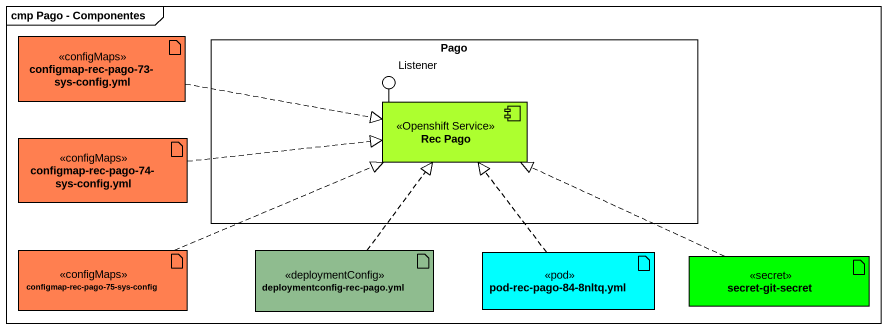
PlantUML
@startuml
mainframe cmp Pago - Componentes
artifact "configmap-rec-pago-73-sys-config.yml" as configmap_rec_pago_73_sys <<configMaps>> #FF7F50
rectangle Pago {
  component "Rec Pago" as Rec_Pago <<Openshift Service>> #ADFF2F
}
() Listener
artifact "configmap-rec-pago-74-sys-config.yml" as configmap_rec_pago_74_sys <<configMaps>> #FF7F50
artifact "configmap-rec-pago-75-sys-config" as configmap_rec_pago_75_sys <<configMaps>> #FF7F50
artifact "deploymentconfig-rec-pago.yml" as deploymentconfig_rec_pago <<deploymentConfig>> #8FBC8F
artifact "pod-rec-pago-84-8nltq.yml" as pod_rec_pago_84_8nltq_yml <<pod>> #00FFFF
artifact "secret-git-secret" as secret_git_secret <<secret>> #00FF00
Rec_Pago -up- Listener
configmap_rec_pago_73_sys .right.|> Rec_Pago
configmap_rec_pago_74_sys .right.|> Rec_Pago
configmap_rec_pago_75_sys .right.|> Rec_Pago
deploymentconfig_rec_pago .up.|> Rec_Pago
pod_rec_pago_84_8nltq_yml .up.|> Rec_Pago
secret_git_secret .left.|> Rec_Pago
@enduml
